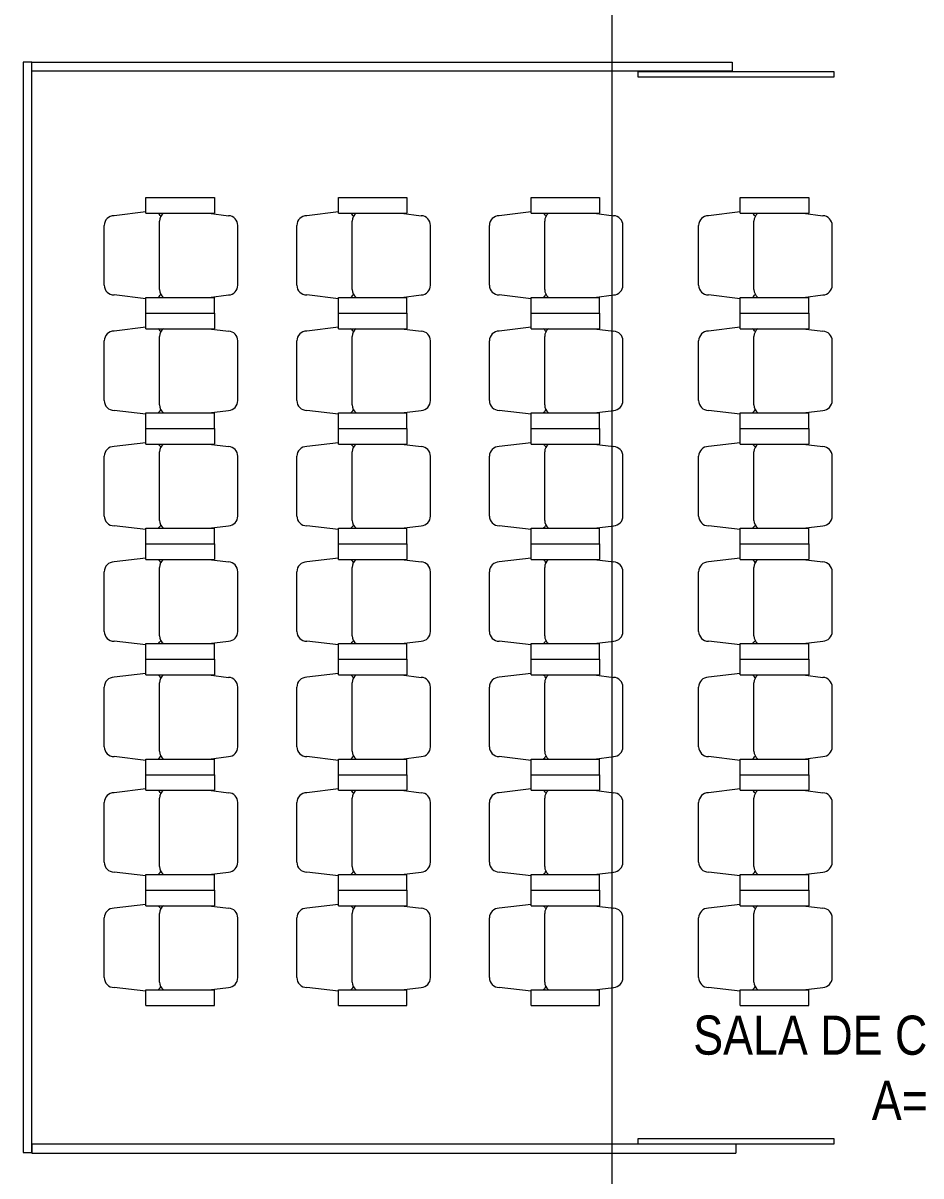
# Model space of a CAD drawing. Header units: metres. Extents: x -71 to 881, y -503 to 661.
# Drawn here: x -58.13 to -53.54, y 157.11 to 163 of the extents above; entities that cross this region are included whole.
import ezdxf

# ---------------------------------------------------------------- set-up
doc = ezdxf.new("R2010")
doc.units = ezdxf.units.M
for name, color, linetype, lineweight in [('05. Textos', 5, 'Continuous', 0), ('07. Mobiliário', 51, 'Continuous', 5), ('12. Eixos', 4, 'Continuous', 15)]:
    doc.layers.add(name, color=color, linetype=linetype, lineweight=lineweight)
doc.styles.add('ESC 1.100', font='ARIALN.TTF', dxfattribs={"height": 0.2})

msp = doc.modelspace()

# ---------------------------------------------------------------- linework, layer by layer
at = {"layer": '07. Mobiliário'}
for p, q in [((-57.4977, 162.0303), (-57.4977, 162.1103)), ((-57.4977, 162.1103), (-57.1477, 162.1103)), ((-57.1477, 162.1103), (-57.1477, 162.0303)), ((-56.513, 162.0303), (-56.513, 162.1103)), ((-56.513, 162.1103), (-56.163, 162.1103)), ((-56.163, 162.1103), (-56.163, 162.0303)), ((-55.529, 162.0303), (-55.529, 162.1103)), ((-55.529, 162.1103), (-55.179, 162.1103)), ((-55.179, 162.1103), (-55.179, 162.0303)), ((-54.4592, 162.0303), (-54.4592, 162.1103)), ((-54.4592, 162.1103), (-54.1092, 162.1103)), ((-54.1092, 162.1103), (-54.1092, 162.0303)), ((-57.4977, 162.0373), (-57.6605, 162.018)), ((-57.4977, 162.0303), (-57.1477, 162.0303)), ((-57.1755, 162.0303), (-57.0752, 162.0179)), ((-56.513, 162.0373), (-56.6759, 162.018)), ((-56.513, 162.0303), (-56.163, 162.0303)), ((-56.1909, 162.0303), (-56.0905, 162.0179)), ((-55.529, 162.0373), (-55.6919, 162.018)), ((-55.529, 162.0303), (-55.179, 162.0303)), ((-55.2069, 162.0303), (-55.1065, 162.0179)), ((-54.4592, 162.0373), (-54.622, 162.018)), ((-54.4592, 162.0303), (-54.1092, 162.0303)), ((-54.137, 162.0303), (-54.0367, 162.0179)), ((-57.7105, 161.6626), (-57.7105, 161.968)), ((-57.4277, 161.6403), (-57.4277, 161.9903)), ((-57.0277, 161.6626), (-57.0277, 161.968)), ((-56.7259, 161.6626), (-56.7259, 161.968)), ((-56.443, 161.6403), (-56.443, 161.9903)), ((-56.043, 161.6626), (-56.043, 161.968)), ((-55.7419, 161.6626), (-55.7419, 161.968)), ((-55.459, 161.6403), (-55.459, 161.9903)), ((-55.059, 161.6626), (-55.059, 161.968)), ((-54.672, 161.6626), (-54.672, 161.968)), ((-54.3892, 161.6403), (-54.3892, 161.9903)), ((-53.9892, 161.6626), (-53.9892, 161.968)), ((-57.4977, 161.5933), (-57.6605, 161.6126)), ((-57.1755, 161.6003), (-57.0752, 161.6127)), ((-56.513, 161.5933), (-56.6759, 161.6126)), ((-56.1909, 161.6003), (-56.0905, 161.6127)), ((-55.529, 161.5933), (-55.6919, 161.6126)), ((-55.2069, 161.6003), (-55.1065, 161.6127)), ((-54.4592, 161.5933), (-54.622, 161.6126)), ((-54.137, 161.6003), (-54.0367, 161.6127)), ((-57.4977, 161.5203), (-57.4977, 161.6003)), ((-57.4977, 161.6003), (-57.1477, 161.6003)), ((-57.1477, 161.5203), (-57.1477, 161.6003)), ((-56.513, 161.5203), (-56.513, 161.6003)), ((-56.513, 161.6003), (-56.163, 161.6003)), ((-56.163, 161.5203), (-56.163, 161.6003)), ((-55.529, 161.5203), (-55.529, 161.6003)), ((-55.529, 161.6003), (-55.179, 161.6003)), ((-55.179, 161.5203), (-55.179, 161.6003)), ((-54.4592, 161.5203), (-54.4592, 161.6003)), ((-54.4592, 161.6003), (-54.1092, 161.6003)), ((-54.1092, 161.5203), (-54.1092, 161.6003)), ((-57.4977, 161.4403), (-57.4977, 161.5203)), ((-57.4977, 161.5203), (-57.1477, 161.5203)), ((-57.4977, 161.5203), (-57.1477, 161.5203)), ((-57.1477, 161.5203), (-57.1477, 161.4403)), ((-56.513, 161.4403), (-56.513, 161.5203)), ((-56.513, 161.5203), (-56.163, 161.5203)), ((-56.513, 161.5203), (-56.163, 161.5203)), ((-56.163, 161.5203), (-56.163, 161.4403)), ((-55.529, 161.4403), (-55.529, 161.5203)), ((-55.529, 161.5203), (-55.179, 161.5203)), ((-55.529, 161.5203), (-55.179, 161.5203)), ((-55.179, 161.5203), (-55.179, 161.4403)), ((-54.4592, 161.4403), (-54.4592, 161.5203)), ((-54.4592, 161.5203), (-54.1092, 161.5203)), ((-54.4592, 161.5203), (-54.1092, 161.5203)), ((-54.1092, 161.5203), (-54.1092, 161.4403)), ((-57.4977, 161.4473), (-57.6605, 161.428)), ((-57.4977, 161.4403), (-57.1477, 161.4403)), ((-57.1755, 161.4403), (-57.0752, 161.4279)), ((-56.513, 161.4473), (-56.6759, 161.428)), ((-56.513, 161.4403), (-56.163, 161.4403)), ((-56.1909, 161.4403), (-56.0905, 161.4279)), ((-55.529, 161.4473), (-55.6919, 161.428)), ((-55.529, 161.4403), (-55.179, 161.4403)), ((-55.2069, 161.4403), (-55.1065, 161.4279)), ((-54.4592, 161.4473), (-54.622, 161.428)), ((-54.4592, 161.4403), (-54.1092, 161.4403)), ((-54.137, 161.4403), (-54.0367, 161.4279)), ((-57.7105, 161.0726), (-57.7105, 161.378)), ((-57.4277, 161.0503), (-57.4277, 161.4003)), ((-57.0277, 161.0726), (-57.0277, 161.378)), ((-56.7259, 161.0726), (-56.7259, 161.378)), ((-56.443, 161.0503), (-56.443, 161.4003)), ((-56.043, 161.0726), (-56.043, 161.378)), ((-55.7419, 161.0726), (-55.7419, 161.378)), ((-55.459, 161.0503), (-55.459, 161.4003)), ((-55.059, 161.0726), (-55.059, 161.378)), ((-54.672, 161.0726), (-54.672, 161.378)), ((-54.3892, 161.0503), (-54.3892, 161.4003)), ((-53.9892, 161.0726), (-53.9892, 161.378)), ((-57.4977, 161.0033), (-57.6605, 161.0226)), ((-57.1755, 161.0103), (-57.0752, 161.0227)), ((-56.513, 161.0033), (-56.6759, 161.0226)), ((-56.1909, 161.0103), (-56.0905, 161.0227)), ((-55.529, 161.0033), (-55.6919, 161.0226)), ((-55.2069, 161.0103), (-55.1065, 161.0227)), ((-54.4592, 161.0033), (-54.622, 161.0226)), ((-54.137, 161.0103), (-54.0367, 161.0227)), ((-57.4977, 160.9303), (-57.4977, 161.0103)), ((-57.4977, 161.0103), (-57.1477, 161.0103)), ((-57.1477, 160.9303), (-57.1477, 161.0103)), ((-56.513, 160.9303), (-56.513, 161.0103)), ((-56.513, 161.0103), (-56.163, 161.0103)), ((-56.163, 160.9303), (-56.163, 161.0103)), ((-55.529, 160.9303), (-55.529, 161.0103)), ((-55.529, 161.0103), (-55.179, 161.0103)), ((-55.179, 160.9303), (-55.179, 161.0103)), ((-54.4592, 160.9303), (-54.4592, 161.0103)), ((-54.4592, 161.0103), (-54.1092, 161.0103)), ((-54.1092, 160.9303), (-54.1092, 161.0103)), ((-57.4977, 160.8503), (-57.4977, 160.9303)), ((-57.4977, 160.9303), (-57.1477, 160.9303)), ((-57.4977, 160.9303), (-57.1477, 160.9303)), ((-57.1477, 160.9303), (-57.1477, 160.8503)), ((-56.513, 160.8503), (-56.513, 160.9303)), ((-56.513, 160.9303), (-56.163, 160.9303)), ((-56.513, 160.9303), (-56.163, 160.9303)), ((-56.163, 160.9303), (-56.163, 160.8503)), ((-55.529, 160.8503), (-55.529, 160.9303)), ((-55.529, 160.9303), (-55.179, 160.9303)), ((-55.529, 160.9303), (-55.179, 160.9303)), ((-55.179, 160.9303), (-55.179, 160.8503)), ((-54.4592, 160.8503), (-54.4592, 160.9303)), ((-54.4592, 160.9303), (-54.1092, 160.9303)), ((-54.4592, 160.9303), (-54.1092, 160.9303)), ((-54.1092, 160.9303), (-54.1092, 160.8503)), ((-57.4977, 160.8573), (-57.6605, 160.838)), ((-57.4977, 160.8503), (-57.1477, 160.8503)), ((-57.1755, 160.8503), (-57.0752, 160.8379)), ((-56.513, 160.8573), (-56.6759, 160.838)), ((-56.513, 160.8503), (-56.163, 160.8503)), ((-56.1909, 160.8503), (-56.0905, 160.8379)), ((-55.529, 160.8573), (-55.6919, 160.838)), ((-55.529, 160.8503), (-55.179, 160.8503)), ((-55.2069, 160.8503), (-55.1065, 160.8379)), ((-54.4592, 160.8573), (-54.622, 160.838)), ((-54.4592, 160.8503), (-54.1092, 160.8503)), ((-54.137, 160.8503), (-54.0367, 160.8379)), ((-57.7105, 160.4826), (-57.7105, 160.788)), ((-57.4277, 160.4603), (-57.4277, 160.8103)), ((-57.0277, 160.4826), (-57.0277, 160.788)), ((-56.7259, 160.4826), (-56.7259, 160.788)), ((-56.443, 160.4603), (-56.443, 160.8103)), ((-56.043, 160.4826), (-56.043, 160.788)), ((-55.7419, 160.4826), (-55.7419, 160.788)), ((-55.459, 160.4603), (-55.459, 160.8103)), ((-55.059, 160.4826), (-55.059, 160.788)), ((-54.672, 160.4826), (-54.672, 160.788)), ((-54.3892, 160.4603), (-54.3892, 160.8103)), ((-53.9892, 160.4826), (-53.9892, 160.788)), ((-57.4977, 160.4133), (-57.6605, 160.4326)), ((-57.1755, 160.4203), (-57.0752, 160.4327)), ((-56.513, 160.4133), (-56.6759, 160.4326)), ((-56.1909, 160.4203), (-56.0905, 160.4327)), ((-55.529, 160.4133), (-55.6919, 160.4326)), ((-55.2069, 160.4203), (-55.1065, 160.4327)), ((-54.4592, 160.4133), (-54.622, 160.4326)), ((-54.137, 160.4203), (-54.0367, 160.4327)), ((-57.4977, 160.3403), (-57.4977, 160.4203)), ((-57.4977, 160.4203), (-57.1477, 160.4203)), ((-57.1477, 160.3403), (-57.1477, 160.4203)), ((-56.513, 160.3403), (-56.513, 160.4203)), ((-56.513, 160.4203), (-56.163, 160.4203)), ((-56.163, 160.3403), (-56.163, 160.4203)), ((-55.529, 160.3403), (-55.529, 160.4203)), ((-55.529, 160.4203), (-55.179, 160.4203)), ((-55.179, 160.3403), (-55.179, 160.4203)), ((-54.4592, 160.3403), (-54.4592, 160.4203)), ((-54.4592, 160.4203), (-54.1092, 160.4203)), ((-54.1092, 160.3403), (-54.1092, 160.4203)), ((-57.4977, 160.2603), (-57.4977, 160.3403)), ((-57.4977, 160.3403), (-57.1477, 160.3403)), ((-57.4977, 160.3403), (-57.1477, 160.3403)), ((-57.1477, 160.3403), (-57.1477, 160.2603)), ((-56.513, 160.2603), (-56.513, 160.3403)), ((-56.513, 160.3403), (-56.163, 160.3403)), ((-56.513, 160.3403), (-56.163, 160.3403)), ((-56.163, 160.3403), (-56.163, 160.2603)), ((-55.529, 160.2603), (-55.529, 160.3403)), ((-55.529, 160.3403), (-55.179, 160.3403)), ((-55.529, 160.3403), (-55.179, 160.3403)), ((-55.179, 160.3403), (-55.179, 160.2603)), ((-54.4592, 160.2603), (-54.4592, 160.3403)), ((-54.4592, 160.3403), (-54.1092, 160.3403)), ((-54.4592, 160.3403), (-54.1092, 160.3403)), ((-54.1092, 160.3403), (-54.1092, 160.2603)), ((-57.4977, 160.2673), (-57.6605, 160.248)), ((-57.4977, 160.2603), (-57.1477, 160.2603)), ((-57.1755, 160.2603), (-57.0752, 160.2479)), ((-56.513, 160.2673), (-56.6759, 160.248)), ((-56.513, 160.2603), (-56.163, 160.2603)), ((-56.1909, 160.2603), (-56.0905, 160.2479)), ((-55.529, 160.2673), (-55.6919, 160.248)), ((-55.529, 160.2603), (-55.179, 160.2603)), ((-55.2069, 160.2603), (-55.1065, 160.2479)), ((-54.4592, 160.2673), (-54.622, 160.248)), ((-54.4592, 160.2603), (-54.1092, 160.2603)), ((-54.137, 160.2603), (-54.0367, 160.2479)), ((-57.7105, 159.8926), (-57.7105, 160.198)), ((-57.4277, 159.8703), (-57.4277, 160.2203)), ((-57.0277, 159.8926), (-57.0277, 160.198)), ((-56.7259, 159.8926), (-56.7259, 160.198)), ((-56.443, 159.8703), (-56.443, 160.2203)), ((-56.043, 159.8926), (-56.043, 160.198)), ((-55.7419, 159.8926), (-55.7419, 160.198)), ((-55.459, 159.8703), (-55.459, 160.2203)), ((-55.059, 159.8926), (-55.059, 160.198)), ((-54.672, 159.8926), (-54.672, 160.198)), ((-54.3892, 159.8703), (-54.3892, 160.2203)), ((-53.9892, 159.8926), (-53.9892, 160.198)), ((-57.4977, 159.8233), (-57.6605, 159.8426)), ((-57.1755, 159.8303), (-57.0752, 159.8427)), ((-56.513, 159.8233), (-56.6759, 159.8426)), ((-56.1909, 159.8303), (-56.0905, 159.8427)), ((-55.529, 159.8233), (-55.6919, 159.8426)), ((-55.2069, 159.8303), (-55.1065, 159.8427)), ((-54.4592, 159.8233), (-54.622, 159.8426)), ((-54.137, 159.8303), (-54.0367, 159.8427)), ((-57.4977, 159.7503), (-57.4977, 159.8303)), ((-57.4977, 159.8303), (-57.1477, 159.8303)), ((-57.1477, 159.7503), (-57.1477, 159.8303)), ((-56.513, 159.7503), (-56.513, 159.8303)), ((-56.513, 159.8303), (-56.163, 159.8303)), ((-56.163, 159.7503), (-56.163, 159.8303)), ((-55.529, 159.7503), (-55.529, 159.8303)), ((-55.529, 159.8303), (-55.179, 159.8303)), ((-55.179, 159.7503), (-55.179, 159.8303)), ((-54.4592, 159.7503), (-54.4592, 159.8303)), ((-54.4592, 159.8303), (-54.1092, 159.8303)), ((-54.1092, 159.7503), (-54.1092, 159.8303)), ((-57.4977, 159.7503), (-57.1477, 159.7503)), ((-57.4977, 159.6703), (-57.4977, 159.7503)), ((-57.4977, 159.7503), (-57.1477, 159.7503)), ((-57.1477, 159.7503), (-57.1477, 159.6703)), ((-56.513, 159.7503), (-56.163, 159.7503)), ((-56.513, 159.6703), (-56.513, 159.7503)), ((-56.513, 159.7503), (-56.163, 159.7503)), ((-56.163, 159.7503), (-56.163, 159.6703)), ((-55.529, 159.7503), (-55.179, 159.7503)), ((-55.529, 159.6703), (-55.529, 159.7503)), ((-55.529, 159.7503), (-55.179, 159.7503)), ((-55.179, 159.7503), (-55.179, 159.6703)), ((-54.4592, 159.7503), (-54.1092, 159.7503)), ((-54.4592, 159.6703), (-54.4592, 159.7503)), ((-54.4592, 159.7503), (-54.1092, 159.7503)), ((-54.1092, 159.7503), (-54.1092, 159.6703)), ((-57.4977, 159.6773), (-57.6605, 159.658)), ((-57.4977, 159.6703), (-57.1477, 159.6703)), ((-57.1755, 159.6703), (-57.0752, 159.6579)), ((-56.513, 159.6773), (-56.6759, 159.658)), ((-56.513, 159.6703), (-56.163, 159.6703)), ((-56.1909, 159.6703), (-56.0905, 159.6579)), ((-55.529, 159.6773), (-55.6919, 159.658)), ((-55.529, 159.6703), (-55.179, 159.6703)), ((-55.2069, 159.6703), (-55.1065, 159.6579)), ((-54.4592, 159.6773), (-54.622, 159.658)), ((-54.4592, 159.6703), (-54.1092, 159.6703)), ((-54.137, 159.6703), (-54.0367, 159.6579)), ((-57.7105, 159.3026), (-57.7105, 159.608)), ((-57.4277, 159.2803), (-57.4277, 159.6303)), ((-57.0277, 159.3026), (-57.0277, 159.608)), ((-56.7259, 159.3026), (-56.7259, 159.608)), ((-56.443, 159.2803), (-56.443, 159.6303)), ((-56.043, 159.3026), (-56.043, 159.608)), ((-55.7419, 159.3026), (-55.7419, 159.608)), ((-55.459, 159.2803), (-55.459, 159.6303)), ((-55.059, 159.3026), (-55.059, 159.608)), ((-54.672, 159.3026), (-54.672, 159.608)), ((-54.3892, 159.2803), (-54.3892, 159.6303)), ((-53.9892, 159.3026), (-53.9892, 159.608)), ((-57.4977, 159.2333), (-57.6605, 159.2526)), ((-57.1755, 159.2403), (-57.0752, 159.2527)), ((-56.513, 159.2333), (-56.6759, 159.2526)), ((-56.1909, 159.2403), (-56.0905, 159.2527)), ((-55.529, 159.2333), (-55.6919, 159.2526)), ((-55.2069, 159.2403), (-55.1065, 159.2527)), ((-54.4592, 159.2333), (-54.622, 159.2526)), ((-54.137, 159.2403), (-54.0367, 159.2527)), ((-57.4977, 159.1603), (-57.4977, 159.2403)), ((-57.4977, 159.2403), (-57.1477, 159.2403)), ((-57.1477, 159.1603), (-57.1477, 159.2403)), ((-56.513, 159.1603), (-56.513, 159.2403)), ((-56.513, 159.2403), (-56.163, 159.2403)), ((-56.163, 159.1603), (-56.163, 159.2403)), ((-55.529, 159.1603), (-55.529, 159.2403)), ((-55.529, 159.2403), (-55.179, 159.2403)), ((-55.179, 159.1603), (-55.179, 159.2403)), ((-54.4592, 159.1603), (-54.4592, 159.2403)), ((-54.4592, 159.2403), (-54.1092, 159.2403)), ((-54.1092, 159.1603), (-54.1092, 159.2403)), ((-57.4977, 159.0803), (-57.4977, 159.1603)), ((-57.4977, 159.1603), (-57.1477, 159.1603)), ((-57.4977, 159.1603), (-57.1477, 159.1603)), ((-57.1477, 159.1603), (-57.1477, 159.0803)), ((-56.513, 159.0803), (-56.513, 159.1603)), ((-56.513, 159.1603), (-56.163, 159.1603)), ((-56.513, 159.1603), (-56.163, 159.1603)), ((-56.163, 159.1603), (-56.163, 159.0803)), ((-55.529, 159.0803), (-55.529, 159.1603)), ((-55.529, 159.1603), (-55.179, 159.1603)), ((-55.529, 159.1603), (-55.179, 159.1603)), ((-55.179, 159.1603), (-55.179, 159.0803)), ((-54.4592, 159.0803), (-54.4592, 159.1603)), ((-54.4592, 159.1603), (-54.1092, 159.1603)), ((-54.4592, 159.1603), (-54.1092, 159.1603)), ((-54.1092, 159.1603), (-54.1092, 159.0803)), ((-57.4977, 159.0873), (-57.6605, 159.068)), ((-57.4977, 159.0803), (-57.1477, 159.0803)), ((-57.1755, 159.0803), (-57.0752, 159.0679)), ((-56.513, 159.0873), (-56.6759, 159.068)), ((-56.513, 159.0803), (-56.163, 159.0803)), ((-56.1909, 159.0803), (-56.0905, 159.0679)), ((-55.529, 159.0873), (-55.6919, 159.068)), ((-55.529, 159.0803), (-55.179, 159.0803)), ((-55.2069, 159.0803), (-55.1065, 159.0679)), ((-54.4592, 159.0873), (-54.622, 159.068)), ((-54.4592, 159.0803), (-54.1092, 159.0803)), ((-54.137, 159.0803), (-54.0367, 159.0679)), ((-57.7105, 158.7126), (-57.7105, 159.018)), ((-57.4277, 158.6903), (-57.4277, 159.0403)), ((-57.0277, 158.7126), (-57.0277, 159.018)), ((-56.7259, 158.7126), (-56.7259, 159.018)), ((-56.443, 158.6903), (-56.443, 159.0403)), ((-56.043, 158.7126), (-56.043, 159.018)), ((-55.7419, 158.7126), (-55.7419, 159.018)), ((-55.459, 158.6903), (-55.459, 159.0403)), ((-55.059, 158.7126), (-55.059, 159.018)), ((-54.672, 158.7126), (-54.672, 159.018)), ((-54.3892, 158.6903), (-54.3892, 159.0403)), ((-53.9892, 158.7126), (-53.9892, 159.018)), ((-57.4977, 158.6433), (-57.6605, 158.6626)), ((-57.1755, 158.6503), (-57.0752, 158.6627)), ((-56.513, 158.6433), (-56.6759, 158.6626)), ((-56.1909, 158.6503), (-56.0905, 158.6627)), ((-55.529, 158.6433), (-55.6919, 158.6626)), ((-55.2069, 158.6503), (-55.1065, 158.6627)), ((-54.4592, 158.6433), (-54.622, 158.6626)), ((-54.137, 158.6503), (-54.0367, 158.6627)), ((-57.4977, 158.5703), (-57.4977, 158.6503)), ((-57.4977, 158.6503), (-57.1477, 158.6503)), ((-57.1477, 158.5703), (-57.1477, 158.6503)), ((-56.513, 158.5703), (-56.513, 158.6503)), ((-56.513, 158.6503), (-56.163, 158.6503)), ((-56.163, 158.5703), (-56.163, 158.6503)), ((-55.529, 158.5703), (-55.529, 158.6503)), ((-55.529, 158.6503), (-55.179, 158.6503)), ((-55.179, 158.5703), (-55.179, 158.6503)), ((-54.4592, 158.5703), (-54.4592, 158.6503)), ((-54.4592, 158.6503), (-54.1092, 158.6503)), ((-54.1092, 158.5703), (-54.1092, 158.6503)), ((-57.4977, 158.4903), (-57.4977, 158.5703)), ((-57.4977, 158.5703), (-57.1477, 158.5703)), ((-57.4977, 158.5703), (-57.1477, 158.5703)), ((-57.1477, 158.5703), (-57.1477, 158.4903)), ((-56.513, 158.4903), (-56.513, 158.5703)), ((-56.513, 158.5703), (-56.163, 158.5703)), ((-56.513, 158.5703), (-56.163, 158.5703)), ((-56.163, 158.5703), (-56.163, 158.4903)), ((-55.529, 158.4903), (-55.529, 158.5703)), ((-55.529, 158.5703), (-55.179, 158.5703)), ((-55.529, 158.5703), (-55.179, 158.5703)), ((-55.179, 158.5703), (-55.179, 158.4903)), ((-54.4592, 158.4903), (-54.4592, 158.5703)), ((-54.4592, 158.5703), (-54.1092, 158.5703)), ((-54.4592, 158.5703), (-54.1092, 158.5703)), ((-54.1092, 158.5703), (-54.1092, 158.4903)), ((-57.4977, 158.4973), (-57.6605, 158.478)), ((-57.4977, 158.4903), (-57.1477, 158.4903)), ((-57.1755, 158.4903), (-57.0752, 158.4779)), ((-56.513, 158.4973), (-56.6759, 158.478)), ((-56.513, 158.4903), (-56.163, 158.4903)), ((-56.1909, 158.4903), (-56.0905, 158.4779)), ((-55.529, 158.4973), (-55.6919, 158.478)), ((-55.529, 158.4903), (-55.179, 158.4903)), ((-55.2069, 158.4903), (-55.1065, 158.4779)), ((-54.4592, 158.4973), (-54.622, 158.478)), ((-54.4592, 158.4903), (-54.1092, 158.4903)), ((-54.137, 158.4903), (-54.0367, 158.4779)), ((-57.7105, 158.1226), (-57.7105, 158.428)), ((-57.4277, 158.1003), (-57.4277, 158.4503)), ((-57.0277, 158.1226), (-57.0277, 158.428)), ((-56.7259, 158.1226), (-56.7259, 158.428)), ((-56.443, 158.1003), (-56.443, 158.4503)), ((-56.043, 158.1226), (-56.043, 158.428)), ((-55.7419, 158.1226), (-55.7419, 158.428)), ((-55.459, 158.1003), (-55.459, 158.4503)), ((-55.059, 158.1226), (-55.059, 158.428)), ((-54.672, 158.1226), (-54.672, 158.428)), ((-54.3892, 158.1003), (-54.3892, 158.4503)), ((-53.9892, 158.1226), (-53.9892, 158.428)), ((-57.4977, 158.0533), (-57.6605, 158.0726)), ((-57.1755, 158.0603), (-57.0752, 158.0727)), ((-56.513, 158.0533), (-56.6759, 158.0726)), ((-56.1909, 158.0603), (-56.0905, 158.0727)), ((-55.529, 158.0533), (-55.6919, 158.0726)), ((-55.2069, 158.0603), (-55.1065, 158.0727)), ((-54.4592, 158.0533), (-54.622, 158.0726)), ((-54.137, 158.0603), (-54.0367, 158.0727)), ((-57.4977, 157.9803), (-57.4977, 158.0603)), ((-57.4977, 158.0603), (-57.1477, 158.0603)), ((-57.1477, 157.9803), (-57.1477, 158.0603)), ((-56.513, 157.9803), (-56.513, 158.0603)), ((-56.513, 158.0603), (-56.163, 158.0603)), ((-56.163, 157.9803), (-56.163, 158.0603)), ((-55.529, 157.9803), (-55.529, 158.0603)), ((-55.529, 158.0603), (-55.179, 158.0603)), ((-55.179, 157.9803), (-55.179, 158.0603)), ((-54.4592, 157.9803), (-54.4592, 158.0603)), ((-54.4592, 158.0603), (-54.1092, 158.0603)), ((-54.1092, 157.9803), (-54.1092, 158.0603)), ((-57.4977, 157.9803), (-57.1477, 157.9803)), ((-56.513, 157.9803), (-56.163, 157.9803)), ((-55.529, 157.9803), (-55.179, 157.9803)), ((-54.4592, 157.9803), (-54.1092, 157.9803)), ((-54.4815, 157.2716), (-54.4815, 157.2259))]:
    msp.add_line(p, q, dxfattribs=at)
for points in [[(-58.08, 157.2284), (-58.08, 162.8031), (-58.1257, 162.8031), (-58.1257, 157.2284)], [(-58.08, 162.8031), (-54.5011, 162.8031), (-54.5011, 162.7574), (-58.08, 162.7574)], [(-54.9815, 162.7549), (-53.9815, 162.7549), (-53.9815, 162.726), (-54.9815, 162.726)], [(-54.9815, 157.3005), (-53.9815, 157.3005), (-53.9815, 157.2716), (-54.9815, 157.2716)]]:
    msp.add_lwpolyline(points, close=True, dxfattribs=at)
msp.add_lwpolyline([(-54.4815, 157.2716), (-58.08, 157.2716), (-58.08, 157.2259), (-54.4815, 157.2259)], dxfattribs=at)
for centre, start, end in [((-57.4652, 161.9903), 30.41192, 53.1301), ((-57.3777, 161.9903), 126.8699, 180), ((-56.4805, 161.9903), 30.41192, 53.1301), ((-56.393, 161.9903), 126.8699, 180), ((-55.4965, 161.9903), 30.41192, 53.1301), ((-55.409, 161.9903), 126.8699, 180), ((-54.4267, 161.9903), 30.41192, 53.1301), ((-54.3392, 161.9903), 126.8699, 180), ((-57.6605, 161.968), 90, 180), ((-57.0777, 161.968), 0, 87.16793), ((-56.6759, 161.968), 90, 180), ((-56.093, 161.968), 0, 87.16793), ((-55.6919, 161.968), 90, 180), ((-55.109, 161.968), 0, 87.16793), ((-54.622, 161.968), 90, 180), ((-54.0392, 161.968), 0, 87.16793), ((-57.6605, 161.6626), 180, 270), ((-57.4652, 161.6403), 306.8699, 329.58808), ((-57.3777, 161.6403), 180, 233.1301), ((-57.0777, 161.6626), 272.83207, 360), ((-56.6759, 161.6626), 180, 270), ((-56.4805, 161.6403), 306.8699, 329.58808), ((-56.393, 161.6403), 180, 233.1301), ((-56.093, 161.6626), 272.83207, 360), ((-55.6919, 161.6626), 180, 270), ((-55.4965, 161.6403), 306.8699, 329.58808), ((-55.409, 161.6403), 180, 233.1301), ((-55.109, 161.6626), 272.83207, 360), ((-54.622, 161.6626), 180, 270), ((-54.4267, 161.6403), 306.8699, 329.58808), ((-54.3392, 161.6403), 180, 233.1301), ((-54.0392, 161.6626), 272.83207, 360), ((-57.4652, 161.4003), 30.41192, 53.1301), ((-57.3777, 161.4003), 126.8699, 180), ((-56.4805, 161.4003), 30.41192, 53.1301), ((-56.393, 161.4003), 126.8699, 180), ((-55.4965, 161.4003), 30.41192, 53.1301), ((-55.409, 161.4003), 126.8699, 180), ((-54.4267, 161.4003), 30.41192, 53.1301), ((-54.3392, 161.4003), 126.8699, 180), ((-57.6605, 161.378), 90, 180), ((-57.0777, 161.378), 0, 87.16793), ((-56.6759, 161.378), 90, 180), ((-56.093, 161.378), 0, 87.16793), ((-55.6919, 161.378), 90, 180), ((-55.109, 161.378), 0, 87.16793), ((-54.622, 161.378), 90, 180), ((-54.0392, 161.378), 0, 87.16793), ((-57.6605, 161.0726), 180, 270), ((-57.4652, 161.0503), 306.8699, 329.58808), ((-57.3777, 161.0503), 180, 233.1301), ((-57.0777, 161.0726), 272.83207, 360), ((-56.6759, 161.0726), 180, 270), ((-56.4805, 161.0503), 306.8699, 329.58808), ((-56.393, 161.0503), 180, 233.1301), ((-56.093, 161.0726), 272.83207, 360), ((-55.6919, 161.0726), 180, 270), ((-55.4965, 161.0503), 306.8699, 329.58808), ((-55.409, 161.0503), 180, 233.1301), ((-55.109, 161.0726), 272.83207, 360), ((-54.622, 161.0726), 180, 270), ((-54.4267, 161.0503), 306.8699, 329.58808), ((-54.3392, 161.0503), 180, 233.1301), ((-54.0392, 161.0726), 272.83207, 360), ((-57.4652, 160.8103), 30.41192, 53.1301), ((-57.3777, 160.8103), 126.8699, 180), ((-56.4805, 160.8103), 30.41192, 53.1301), ((-56.393, 160.8103), 126.8699, 180), ((-55.4965, 160.8103), 30.41192, 53.1301), ((-55.409, 160.8103), 126.8699, 180), ((-54.4267, 160.8103), 30.41192, 53.1301), ((-54.3392, 160.8103), 126.8699, 180), ((-57.6605, 160.788), 90, 180), ((-57.0777, 160.788), 0, 87.16793), ((-56.6759, 160.788), 90, 180), ((-56.093, 160.788), 0, 87.16793), ((-55.6919, 160.788), 90, 180), ((-55.109, 160.788), 0, 87.16793), ((-54.622, 160.788), 90, 180), ((-54.0392, 160.788), 0, 87.16793), ((-57.6605, 160.4826), 180, 270), ((-57.4652, 160.4603), 306.8699, 329.58808), ((-57.3777, 160.4603), 180, 233.1301), ((-57.0777, 160.4826), 272.83207, 360), ((-56.6759, 160.4826), 180, 270), ((-56.4805, 160.4603), 306.8699, 329.58808), ((-56.393, 160.4603), 180, 233.1301), ((-56.093, 160.4826), 272.83207, 360), ((-55.6919, 160.4826), 180, 270), ((-55.4965, 160.4603), 306.8699, 329.58808), ((-55.409, 160.4603), 180, 233.1301), ((-55.109, 160.4826), 272.83207, 360), ((-54.622, 160.4826), 180, 270), ((-54.4267, 160.4603), 306.8699, 329.58808), ((-54.3392, 160.4603), 180, 233.1301), ((-54.0392, 160.4826), 272.83207, 360), ((-57.4652, 160.2203), 30.41192, 53.1301), ((-57.3777, 160.2203), 126.8699, 180), ((-56.4805, 160.2203), 30.41192, 53.1301), ((-56.393, 160.2203), 126.8699, 180), ((-55.4965, 160.2203), 30.41192, 53.1301), ((-55.409, 160.2203), 126.8699, 180), ((-54.4267, 160.2203), 30.41192, 53.1301), ((-54.3392, 160.2203), 126.8699, 180), ((-57.6605, 160.198), 90, 180), ((-57.0777, 160.198), 0, 87.16793), ((-56.6759, 160.198), 90, 180), ((-56.093, 160.198), 0, 87.16793), ((-55.6919, 160.198), 90, 180), ((-55.109, 160.198), 0, 87.16793), ((-54.622, 160.198), 90, 180), ((-54.0392, 160.198), 0, 87.16793), ((-57.6605, 159.8926), 180, 270), ((-57.4652, 159.8703), 306.8699, 329.58808), ((-57.3777, 159.8703), 180, 233.1301), ((-57.0777, 159.8926), 272.83207, 360), ((-56.6759, 159.8926), 180, 270), ((-56.4805, 159.8703), 306.8699, 329.58808), ((-56.393, 159.8703), 180, 233.1301), ((-56.093, 159.8926), 272.83207, 360), ((-55.6919, 159.8926), 180, 270), ((-55.4965, 159.8703), 306.8699, 329.58808), ((-55.409, 159.8703), 180, 233.1301), ((-55.109, 159.8926), 272.83207, 360), ((-54.622, 159.8926), 180, 270), ((-54.4267, 159.8703), 306.8699, 329.58808), ((-54.3392, 159.8703), 180, 233.1301), ((-54.0392, 159.8926), 272.83207, 360), ((-57.4652, 159.6303), 30.41192, 53.1301), ((-57.3777, 159.6303), 126.8699, 180), ((-56.4805, 159.6303), 30.41192, 53.1301), ((-56.393, 159.6303), 126.8699, 180), ((-55.4965, 159.6303), 30.41192, 53.1301), ((-55.409, 159.6303), 126.8699, 180), ((-54.4267, 159.6303), 30.41192, 53.1301), ((-54.3392, 159.6303), 126.8699, 180), ((-57.6605, 159.608), 90, 180), ((-57.0777, 159.608), 0, 87.16793), ((-56.6759, 159.608), 90, 180), ((-56.093, 159.608), 0, 87.16793), ((-55.6919, 159.608), 90, 180), ((-55.109, 159.608), 0, 87.16793), ((-54.622, 159.608), 90, 180), ((-54.0392, 159.608), 0, 87.16793), ((-57.6605, 159.3026), 180, 270), ((-57.4652, 159.2803), 306.8699, 329.58808), ((-57.3777, 159.2803), 180, 233.1301), ((-57.0777, 159.3026), 272.83207, 360), ((-56.6759, 159.3026), 180, 270), ((-56.4805, 159.2803), 306.8699, 329.58808), ((-56.393, 159.2803), 180, 233.1301), ((-56.093, 159.3026), 272.83207, 360), ((-55.6919, 159.3026), 180, 270), ((-55.4965, 159.2803), 306.8699, 329.58808), ((-55.409, 159.2803), 180, 233.1301), ((-55.109, 159.3026), 272.83207, 360), ((-54.622, 159.3026), 180, 270), ((-54.4267, 159.2803), 306.8699, 329.58808), ((-54.3392, 159.2803), 180, 233.1301), ((-54.0392, 159.3026), 272.83207, 360), ((-57.4652, 159.0403), 30.41192, 53.1301), ((-57.3777, 159.0403), 126.8699, 180), ((-56.4805, 159.0403), 30.41192, 53.1301), ((-56.393, 159.0403), 126.8699, 180), ((-55.4965, 159.0403), 30.41192, 53.1301), ((-55.409, 159.0403), 126.8699, 180), ((-54.4267, 159.0403), 30.41192, 53.1301), ((-54.3392, 159.0403), 126.8699, 180), ((-57.6605, 159.018), 90, 180), ((-57.0777, 159.018), 0, 87.16793), ((-56.6759, 159.018), 90, 180), ((-56.093, 159.018), 0, 87.16793), ((-55.6919, 159.018), 90, 180), ((-55.109, 159.018), 0, 87.16793), ((-54.622, 159.018), 90, 180), ((-54.0392, 159.018), 0, 87.16793), ((-57.6605, 158.7126), 180, 270), ((-57.4652, 158.6903), 306.8699, 329.58808), ((-57.3777, 158.6903), 180, 233.1301), ((-57.0777, 158.7126), 272.83207, 360), ((-56.6759, 158.7126), 180, 270), ((-56.4805, 158.6903), 306.8699, 329.58808), ((-56.393, 158.6903), 180, 233.1301), ((-56.093, 158.7126), 272.83207, 360), ((-55.6919, 158.7126), 180, 270), ((-55.4965, 158.6903), 306.8699, 329.58808), ((-55.409, 158.6903), 180, 233.1301), ((-55.109, 158.7126), 272.83207, 360), ((-54.622, 158.7126), 180, 270), ((-54.4267, 158.6903), 306.8699, 329.58808), ((-54.3392, 158.6903), 180, 233.1301), ((-54.0392, 158.7126), 272.83207, 360), ((-57.4652, 158.4503), 30.41192, 53.1301), ((-57.3777, 158.4503), 126.8699, 180), ((-56.4805, 158.4503), 30.41192, 53.1301), ((-56.393, 158.4503), 126.8699, 180), ((-55.4965, 158.4503), 30.41192, 53.1301), ((-55.409, 158.4503), 126.8699, 180), ((-54.4267, 158.4503), 30.41192, 53.1301), ((-54.3392, 158.4503), 126.8699, 180), ((-57.6605, 158.428), 90, 180), ((-57.0777, 158.428), 0, 87.16793), ((-56.6759, 158.428), 90, 180), ((-56.093, 158.428), 0, 87.16793), ((-55.6919, 158.428), 90, 180), ((-55.109, 158.428), 0, 87.16793), ((-54.622, 158.428), 90, 180), ((-54.0392, 158.428), 0, 87.16793), ((-57.6605, 158.1226), 180, 270), ((-57.4652, 158.1003), 306.8699, 329.58808), ((-57.3777, 158.1003), 180, 233.1301), ((-57.0777, 158.1226), 272.83207, 360), ((-56.6759, 158.1226), 180, 270), ((-56.4805, 158.1003), 306.8699, 329.58808), ((-56.393, 158.1003), 180, 233.1301), ((-56.093, 158.1226), 272.83207, 360), ((-55.6919, 158.1226), 180, 270), ((-55.4965, 158.1003), 306.8699, 329.58808), ((-55.409, 158.1003), 180, 233.1301), ((-55.109, 158.1226), 272.83207, 360), ((-54.622, 158.1226), 180, 270), ((-54.4267, 158.1003), 306.8699, 329.58808), ((-54.3392, 158.1003), 180, 233.1301), ((-54.0392, 158.1226), 272.83207, 360)]:
    msp.add_arc(centre, 0.05, start, end, dxfattribs=at)
at = {"layer": '12. Eixos'}
msp.add_line((-55.1162, 189.2884), (-55.1162, 151.3093), dxfattribs=at)

# ---------------------------------------------------------------- texts
at = {"layer": '05. Textos', "insert": (-53.3505, 157.9284), "char_height": 0.2, "width": 6.866758, "attachment_point": 2, "rotation": 359.96974, "style": 'ESC 1.100'}
msp.add_mtext('SALA DE CONFERÊNCIA\\PA=93 m²', dxfattribs=at)

doc.saveas('drawing.dxf')
